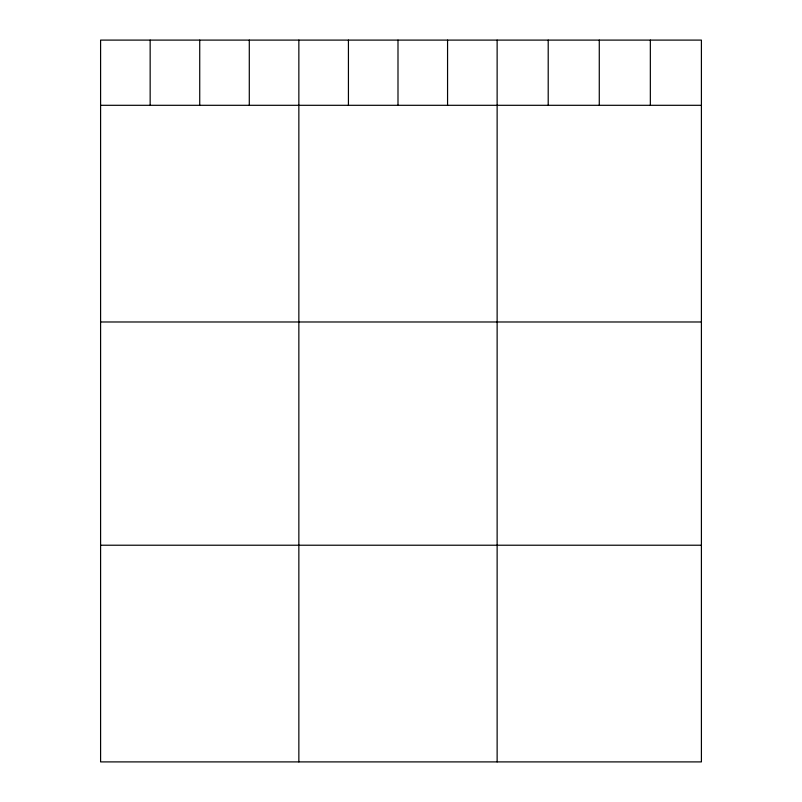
<?xml version="1.0" encoding="UTF-8"?>
<svg xmlns="http://www.w3.org/2000/svg" width="802" height="802" viewBox="0 0 802 802"><rect width="100%" height="100%" fill="white"/><g stroke="black" fill="none" stroke-linecap="round" stroke-linejoin="round"><path stroke-width="1.2" d="M701.409 105.303L701.409 761.9L100.591 761.9L100.591 40.1L701.409 40.1L701.409 105.303L100.591 105.303M100.591 321.983L701.409 321.983M100.591 545.22L701.409 545.22M650.342 40.1L650.342 105.303M599.274 40.1L599.274 105.303M548.207 40.1L548.207 105.303M497.13 40.1L497.13 761.9M447.566 40.1L447.566 105.303M397.993 40.1L397.993 105.303M348.429 40.1L348.429 105.303M298.855 40.1L298.855 761.9M249.292 40.1L249.292 105.303M199.728 40.1L199.728 105.303M150.154 40.1L150.154 105.303"/></g></svg>
